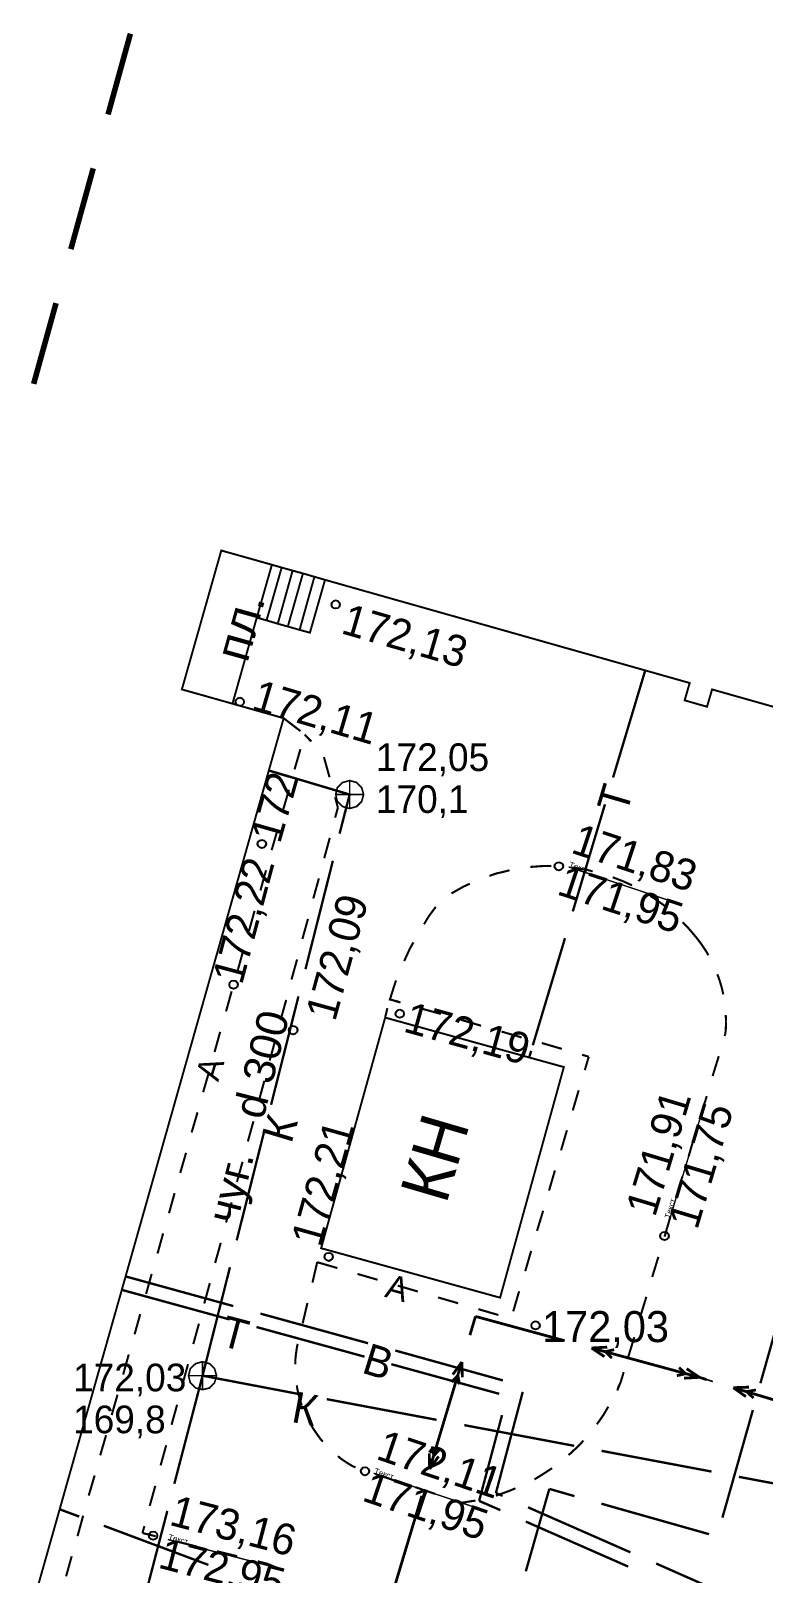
# Model space of a CAD drawing. Extents: x -2634 to -2115, y -2142 to -1393.
# Drawn here: x -2445 to -2418.8, y -1820 to -1764.8 of the extents above; entities that cross this region are included whole.
import ezdxf

# ---------------------------------------------------------------- set-up
doc = ezdxf.new("R2010")
doc.units = 0
doc.header["$MEASUREMENT"] = 0
for name, color, linetype in [('500_Дополн-Бордюры__п', 7, 'Continuous'), ('500_Дополн-Ступени__л', 7, 'Continuous'), ('500_Линии_-Электрокаб', 7, 'Continuous'), ('500_Рельеф-Высотные_о', 7, 'Continuous'), ('500_Строен-Дополнения', 7, 'Continuous'), ('500_Строен-Здания', 7, 'Continuous'), ('500_Строен-Отмостка_з', 7, 'Continuous'), ('500_Трубоп-Водопровод', 7, 'Continuous'), ('500_Трубоп-Газопровод', 7, 'Continuous'), ('500_Трубоп-Канализаци', 7, 'Continuous'), ('500_Трубоп-Смотровые_', 7, 'Continuous'), ('500_Трубоп-Теплосети', 7, 'Continuous'), ('Красные_ли-Линии_регу', 7, 'Continuous')]:
    doc.layers.add(name, color=color, linetype=linetype)
doc.styles.add('TARIAL', font='Arial')

msp = doc.modelspace()

# ---------------------------------------------------------------- linework, layer by layer
at = {"layer": '500_Дополн-Бордюры__п', "color": 1, "const_width": 0.075}
for points in [[(-2435.98, -1789.39), (-2435.38, -1789.85)], [(-2435.01, -1790.21), (-2435.23, -1789.97)], [(-2435.23, -1789.97), (-2434.99, -1790.22)], [(-2435.38, -1790.5), (-2435.59, -1791.22)], [(-2434.34, -1791.5), (-2434.54, -1790.78)], [(-2435.79, -1791.95), (-2436, -1792.67)], [(-2434.04, -1792.59), (-2434.14, -1792.22)], [(-2434.14, -1792.95), (-2434.04, -1792.59)], [(-2436.2, -1793.39), (-2436.41, -1794.11)], [(-2434.53, -1794.4), (-2434.33, -1793.67)], [(-2436.61, -1794.83), (-2436.81, -1795.55)], [(-2427.98, -1794.85), (-2428.39, -1794.95)], [(-2427.9, -1794.83), (-2427.98, -1794.85)], [(-2427.15, -1794.71), (-2427.16, -1794.71)], [(-2426.73, -1794.68), (-2427.15, -1794.71)], [(-2426.41, -1794.68), (-2426.73, -1794.68)], [(-2425.47, -1794.76), (-2425.66, -1794.73)], [(-2425.06, -1794.83), (-2425.47, -1794.76)], [(-2424.93, -1794.87), (-2425.06, -1794.83)], [(-2434.92, -1795.84), (-2434.72, -1795.12)], [(-2429.56, -1795.42), (-2429.93, -1795.63)], [(-2429.32, -1795.31), (-2429.56, -1795.42)], [(-2428.39, -1794.95), (-2428.62, -1795.03)], [(-2423.85, -1795.22), (-2424.21, -1795.08)], [(-2423.52, -1795.37), (-2423.85, -1795.22)], [(-2429.93, -1795.63), (-2429.98, -1795.66)], [(-2422.75, -1795.82), (-2422.87, -1795.75)], [(-2422.4, -1796.07), (-2422.75, -1795.82)], [(-2437.02, -1796.28), (-2437.22, -1797)], [(-2430.78, -1796.46), (-2430.96, -1796.76)], [(-2430.54, -1796.14), (-2430.78, -1796.46)], [(-2422.26, -1796.19), (-2422.4, -1796.07)], [(-2435.31, -1797.29), (-2435.11, -1796.57)], [(-2421.48, -1796.93), (-2421.71, -1796.69)], [(-2421.21, -1797.25), (-2421.48, -1796.93)], [(-2431.46, -1797.62), (-2431.67, -1798.08)], [(-2431.34, -1797.41), (-2431.46, -1797.62)], [(-2421.21, -1797.25), (-2421.03, -1797.49)], [(-2421.03, -1797.49), (-2420.87, -1797.73)], [(-2437.43, -1797.72), (-2437.63, -1798.44)], [(-2435.7, -1798.74), (-2435.5, -1798.02)], [(-2420.87, -1797.73), (-2420.79, -1797.87)], [(-2420.47, -1798.55), (-2420.38, -1798.8)], [(-2437.84, -1799.16), (-2438.04, -1799.88)], [(-2431.99, -1798.85), (-2432.18, -1799.45)], [(-2431.96, -1798.77), (-2431.99, -1798.85)], [(-2420.38, -1798.8), (-2420.3, -1799.08)], [(-2420.3, -1799.08), (-2420.26, -1799.27)], [(-2436.09, -1800.19), (-2435.89, -1799.47)], [(-2432.35, -1800.1), (-2432.27, -1799.76)], [(-2432.18, -1799.45), (-2432.19, -1799.49)], [(-2431.8, -1799.56), (-2432.18, -1799.45)], [(-2432.18, -1799.45), (-2431.85, -1799.54)], [(-2430.36, -1799.97), (-2431.08, -1799.77)], [(-2428.92, -1800.39), (-2429.64, -1800.18)], [(-2420.17, -1800.01), (-2420.16, -1800.24)], [(-2420.16, -1800.24), (-2420.17, -1800.54)], [(-2438.25, -1800.61), (-2438.45, -1801.33)], [(-2436.48, -1801.64), (-2436.28, -1800.91)], [(-2427.47, -1800.81), (-2428.19, -1800.6)], [(-2420.19, -1800.7), (-2420.21, -1800.76)], [(-2420.17, -1800.54), (-2420.19, -1800.7)], [(-2426.03, -1801.22), (-2426.75, -1801.01)], [(-2425.07, -1801.5), (-2425.31, -1801.43)], [(-2425.21, -1801.98), (-2425.07, -1801.5)], [(-2420.42, -1801.48), (-2420.64, -1802.19)], [(-2438.65, -1802.05), (-2438.86, -1802.77)], [(-2436.87, -1803.09), (-2436.67, -1802.36)], [(-2425.64, -1803.42), (-2425.43, -1802.7)], [(-2420.85, -1802.91), (-2421.07, -1803.63)], [(-2439.06, -1803.49), (-2439.27, -1804.21)], [(-2437.26, -1804.53), (-2437.06, -1803.81)], [(-2426.06, -1804.85), (-2425.85, -1804.13)], [(-2421.29, -1804.35), (-2421.5, -1805.07)], [(-2439.47, -1804.94), (-2439.68, -1805.66)], [(-2437.65, -1805.98), (-2437.45, -1805.26)], [(-2426.49, -1806.29), (-2426.28, -1805.57)], [(-2421.72, -1805.78), (-2421.93, -1806.5)], [(-2439.88, -1806.38), (-2440.08, -1807.1)], [(-2438.04, -1807.43), (-2437.84, -1806.71)], [(-2426.92, -1807.73), (-2426.7, -1807.01)], [(-2422.15, -1807.22), (-2422.36, -1807.94)], [(-2440.29, -1807.82), (-2440.49, -1808.54)], [(-2438.43, -1808.88), (-2438.23, -1808.16)], [(-2427.34, -1809.17), (-2427.13, -1808.45)], [(-2422.58, -1808.66), (-2422.8, -1809.38)], [(-2434.78, -1808.85), (-2434.95, -1809.58)], [(-2434.78, -1808.85), (-2434.06, -1809.06)], [(-2440.7, -1809.27), (-2440.9, -1809.99)], [(-2438.82, -1810.33), (-2438.62, -1809.6)], [(-2433.34, -1809.27), (-2432.62, -1809.48)], [(-2431.9, -1809.69), (-2431.18, -1809.9)], [(-2435.13, -1810.31), (-2435.3, -1811.04)], [(-2430.46, -1810.11), (-2429.74, -1810.32)], [(-2427.77, -1810.61), (-2427.56, -1809.89)], [(-2423.01, -1810.09), (-2423.23, -1810.81)], [(-2441.11, -1810.71), (-2441.31, -1811.43)], [(-2429.02, -1810.53), (-2428.3, -1810.74)], [(-2439.21, -1811.78), (-2439.01, -1811.05)], [(-2435.49, -1811.8), (-2435.53, -1812.06)], [(-2435.48, -1811.77), (-2435.49, -1811.8)], [(-2423.44, -1811.53), (-2423.66, -1812.25)], [(-2441.52, -1812.15), (-2441.72, -1812.87)], [(-2439.6, -1813.23), (-2439.4, -1812.5)], [(-2435.53, -1812.06), (-2435.56, -1812.31)], [(-2435.56, -1812.31), (-2435.56, -1812.51)], [(-2423.92, -1813.12), (-2423.82, -1812.78)], [(-2423.88, -1812.97), (-2423.92, -1813.12)], [(-2441.92, -1813.59), (-2442.13, -1814.32)], [(-2435.51, -1813.26), (-2435.5, -1813.33)], [(-2435.5, -1813.33), (-2435.45, -1813.58)], [(-2435.45, -1813.58), (-2435.38, -1813.83)], [(-2423.92, -1813.12), (-2424.05, -1813.44)], [(-2424.03, -1813.36), (-2423.94, -1813.17)], [(-2423.94, -1813.17), (-2423.92, -1813.12)], [(-2439.99, -1814.67), (-2439.79, -1813.95)], [(-2435.38, -1813.83), (-2435.33, -1813.98)], [(-2424.56, -1814.34), (-2424.37, -1814.02)], [(-2435.01, -1814.66), (-2434.95, -1814.76)], [(-2424.78, -1814.65), (-2424.56, -1814.34)], [(-2442.33, -1815.04), (-2442.54, -1815.76)], [(-2434.95, -1814.76), (-2434.81, -1814.97)], [(-2434.81, -1814.97), (-2434.66, -1815.18)], [(-2434.66, -1815.18), (-2434.58, -1815.27)], [(-2425.38, -1815.37), (-2425.26, -1815.23)], [(-2440.38, -1816.12), (-2440.18, -1815.4)], [(-2434.04, -1815.79), (-2433.92, -1815.89)], [(-2425.79, -1815.75), (-2425.7, -1815.67)], [(-2425.7, -1815.67), (-2425.38, -1815.37)], [(-2433.92, -1815.89), (-2433.71, -1816.03)], [(-2433.71, -1816.03), (-2433.51, -1816.15)], [(-2433.51, -1816.15), (-2433.41, -1816.19)], [(-2426.75, -1816.46), (-2426.38, -1816.22)], [(-2426.38, -1816.22), (-2426.38, -1816.22)], [(-2442.74, -1816.48), (-2442.95, -1817.2)], [(-2440.77, -1817.57), (-2440.57, -1816.85)], [(-2432.7, -1816.43), (-2431.99, -1816.67)], [(-2431.27, -1816.9), (-2430.56, -1817.14)], [(-2427.93, -1817.04), (-2427.69, -1816.94)], [(-2427.01, -1816.62), (-2426.75, -1816.46)], [(-2429.85, -1817.38), (-2429.64, -1817.46)], [(-2429.64, -1817.46), (-2429.2, -1817.39)], [(-2429.2, -1817.39), (-2429.12, -1817.38)], [(-2428.39, -1817.2), (-2428.35, -1817.19)], [(-2428.35, -1817.19), (-2427.93, -1817.04)], [(-2443.15, -1817.92), (-2443.35, -1818.65)], [(-2441.03, -1818.54), (-2440.96, -1818.29)], [(-2440.65, -1818.63), (-2441.03, -1818.54)], [(-2440.55, -1818.66), (-2440.65, -1818.63)], [(-2439.1, -1819.02), (-2439.82, -1818.84)], [(-2443.56, -1819.37), (-2443.76, -1820.09)], [(-2437.64, -1819.37), (-2438.37, -1819.19)], [(-2436.56, -1819.64), (-2436.91, -1819.55)], [(-2436.2, -1819.79), (-2436.56, -1819.64)]]:
    msp.add_lwpolyline(points, dxfattribs=at)
at = {"layer": '500_Дополн-Ступени__л', "color": 0, "const_width": 0.07}
for points in [[(-2436.05, -1784), (-2436.4, -1783.9), (-2436.94, -1785.79), (-2436.59, -1785.89)], [(-2435.66, -1784.11), (-2436.05, -1784), (-2436.59, -1785.89), (-2436.19, -1786.01)], [(-2435.29, -1784.21), (-2435.66, -1784.11), (-2436.19, -1786.01), (-2435.83, -1786.11)], [(-2434.88, -1784.33), (-2435.29, -1784.21), (-2435.83, -1786.11), (-2435.41, -1786.23)], [(-2434.5, -1784.44), (-2434.88, -1784.33), (-2435.41, -1786.23), (-2435.04, -1786.33)]]:
    msp.add_lwpolyline(points, close=True, dxfattribs=at)
at = {"layer": '500_Линии_-Электрокаб', "color": 12, "const_width": 0.1}
for points in [[(-2429.12, -1810.79), (-2429.32, -1811.46)], [(-2425.93, -1811.66), (-2429.12, -1810.79)], [(-2424.41, -1811.89), (-2424.97, -1811.92)], [(-2421.11, -1812.97), (-2424.97, -1811.92)], [(-2424.51, -1812.23), (-2424.97, -1811.92)], [(-2424.16, -1811.98), (-2424.48, -1812.05)], [(-2429.61, -1812.42), (-2430.76, -1816.25)], [(-2429.61, -1812.42), (-2429.93, -1812.87)], [(-2429.61, -1812.42), (-2429.59, -1812.97)], [(-2424.24, -1812.28), (-2424.48, -1812.05)], [(-2429.75, -1812.9), (-2429.98, -1813.14)], [(-2429.75, -1812.91), (-2429.69, -1813.22)], [(-2421.6, -1812.84), (-2421.92, -1812.91)], [(-2421.6, -1812.84), (-2421.84, -1812.62)], [(-2421.11, -1812.97), (-2421.66, -1813)], [(-2421.11, -1812.97), (-2421.57, -1812.66)], [(-2420.86, -1813.05), (-2421.11, -1812.97)], [(-2419.34, -1813.32), (-2419.9, -1813.34)], [(-2416.07, -1814.49), (-2419.9, -1813.34)], [(-2419.45, -1813.66), (-2419.9, -1813.34)], [(-2419.09, -1813.42), (-2419.42, -1813.48)], [(-2419.18, -1813.71), (-2419.42, -1813.48)], [(-2430.77, -1815.69), (-2430.76, -1816.25)], [(-2430.44, -1815.8), (-2430.76, -1816.25)], [(-2430.67, -1815.44), (-2430.61, -1815.77)], [(-2430.38, -1815.53), (-2430.61, -1815.77)], [(-2431.04, -1817.21), (-2432.19, -1821.04)]]:
    msp.add_lwpolyline(points, dxfattribs=at)
at = {"layer": '500_Линии_-Электрокаб', "color": 1, "const_width": 0.06}
msp.add_lwpolyline([(-2421.11, -1812.97), (-2420.63, -1813.12)], dxfattribs=at)
at = {"layer": '500_Рельеф-Высотные_о', "color": 0}
for points in [[(-2434.12, -1785.17), (-2434.04, -1785.19), (-2433.99, -1785.25), (-2433.97, -1785.32), (-2433.99, -1785.4), (-2434.04, -1785.45), (-2434.12, -1785.47), (-2434.19, -1785.45), (-2434.25, -1785.4), (-2434.27, -1785.32), (-2434.25, -1785.25), (-2434.19, -1785.19)], [(-2437.55, -1788.65), (-2437.47, -1788.67), (-2437.42, -1788.73), (-2437.4, -1788.8), (-2437.42, -1788.88), (-2437.47, -1788.93), (-2437.55, -1788.95), (-2437.62, -1788.93), (-2437.68, -1788.88), (-2437.7, -1788.8), (-2437.68, -1788.73), (-2437.62, -1788.67)], [(-2436.76, -1793.74), (-2436.68, -1793.76), (-2436.63, -1793.81), (-2436.61, -1793.89), (-2436.63, -1793.96), (-2436.68, -1794.02), (-2436.76, -1794.04), (-2436.83, -1794.02), (-2436.89, -1793.96), (-2436.91, -1793.89), (-2436.89, -1793.81), (-2436.83, -1793.76)], [(-2426.14, -1794.54), (-2426.07, -1794.56), (-2426.01, -1794.61), (-2425.99, -1794.69), (-2426.01, -1794.76), (-2426.07, -1794.82), (-2426.14, -1794.84), (-2426.22, -1794.82), (-2426.27, -1794.76), (-2426.29, -1794.69), (-2426.27, -1794.61), (-2426.22, -1794.56)], [(-2437.77, -1798.77), (-2437.69, -1798.79), (-2437.64, -1798.85), (-2437.62, -1798.92), (-2437.64, -1799), (-2437.69, -1799.05), (-2437.77, -1799.07), (-2437.84, -1799.05), (-2437.9, -1799), (-2437.92, -1798.92), (-2437.9, -1798.85), (-2437.84, -1798.79)], [(-2431.83, -1799.81), (-2431.76, -1799.83), (-2431.7, -1799.89), (-2431.68, -1799.96), (-2431.7, -1800.04), (-2431.76, -1800.09), (-2431.83, -1800.11), (-2431.91, -1800.09), (-2431.96, -1800.04), (-2431.98, -1799.96), (-2431.96, -1799.89), (-2431.91, -1799.83)], [(-2435.64, -1800.4), (-2435.57, -1800.42), (-2435.51, -1800.47), (-2435.49, -1800.55), (-2435.51, -1800.62), (-2435.57, -1800.68), (-2435.64, -1800.7), (-2435.72, -1800.68), (-2435.77, -1800.62), (-2435.79, -1800.55), (-2435.77, -1800.47), (-2435.72, -1800.42)], [(-2422.36, -1807.76), (-2422.28, -1807.78), (-2422.23, -1807.84), (-2422.21, -1807.91), (-2422.23, -1807.99), (-2422.28, -1808.04), (-2422.36, -1808.06), (-2422.43, -1808.04), (-2422.49, -1807.99), (-2422.51, -1807.91), (-2422.49, -1807.84), (-2422.43, -1807.78)], [(-2434.37, -1808.51), (-2434.3, -1808.53), (-2434.24, -1808.58), (-2434.22, -1808.66), (-2434.24, -1808.73), (-2434.3, -1808.78), (-2434.37, -1808.81), (-2434.45, -1808.78), (-2434.5, -1808.73), (-2434.52, -1808.66), (-2434.5, -1808.58), (-2434.45, -1808.53)], [(-2426.97, -1810.96), (-2426.89, -1810.98), (-2426.84, -1811.04), (-2426.82, -1811.11), (-2426.84, -1811.19), (-2426.89, -1811.24), (-2426.97, -1811.26), (-2427.04, -1811.24), (-2427.1, -1811.19), (-2427.12, -1811.11), (-2427.1, -1811.04), (-2427.04, -1810.98)], [(-2433.07, -1816.18), (-2433, -1816.2), (-2432.94, -1816.25), (-2432.92, -1816.33), (-2432.94, -1816.4), (-2433, -1816.46), (-2433.07, -1816.48), (-2433.15, -1816.46), (-2433.2, -1816.4), (-2433.22, -1816.33), (-2433.2, -1816.25), (-2433.15, -1816.2)], [(-2440.65, -1818.48), (-2440.58, -1818.5), (-2440.52, -1818.56), (-2440.5, -1818.63), (-2440.52, -1818.71), (-2440.58, -1818.76), (-2440.65, -1818.78), (-2440.73, -1818.76), (-2440.78, -1818.71), (-2440.8, -1818.63), (-2440.78, -1818.56), (-2440.73, -1818.5)]]:
    msp.add_lwpolyline(points, close=True, dxfattribs=at)
at = {"layer": '500_Рельеф-Высотные_о', "color": 0, "const_width": 0.05}
for points in [[(-2425.79, -1794.71), (-2421.81, -1796.04)], [(-2422.17, -1807.3), (-2420.96, -1803.28)], [(-2432.76, -1816.4), (-2428.78, -1817.74)], [(-2440.12, -1818.77), (-2436.05, -1819.83)]]:
    msp.add_lwpolyline(points, dxfattribs=at)
at = {"layer": '500_Строен-Дополнения', "color": 0, "const_width": 0.07}
msp.add_lwpolyline([(-2436.4, -1783.9), (-2438.21, -1783.39), (-2439.62, -1788.36), (-2437.81, -1788.87), (-2436.94, -1785.79)], close=True, dxfattribs=at)
at = {"layer": '500_Строен-Здания', "color": 0, "const_width": 0.07}
msp.add_lwpolyline([(-2444.81, -1820.59), (-2436.51, -1791.26), (-2435.98, -1789.39), (-2437.81, -1788.87), (-2439.62, -1788.36), (-2438.21, -1783.39), (-2436.4, -1783.9), (-2436.05, -1784), (-2435.66, -1784.11), (-2435.29, -1784.21), (-2434.88, -1784.33), (-2434.5, -1784.44), (-2421.46, -1788.13), (-2421.64, -1788.75), (-2420.84, -1788.98), (-2420.66, -1788.36), (-2417.55, -1789.24)], dxfattribs=at)
msp.add_lwpolyline([(-2434.64, -1808.35), (-2432.35, -1800.1), (-2425.96, -1801.87), (-2428.24, -1810.12)], close=True, dxfattribs=at)
at = {"layer": '500_Трубоп-Водопровод', "color": 94, "const_width": 0.085}
for points in [[(-2441.63, -1809.36), (-2437.78, -1810.42)], [(-2436.81, -1810.69), (-2432.96, -1811.75)], [(-2431.99, -1812.01), (-2428.14, -1813.08)], [(-2427.43, -1813.49), (-2428.39, -1817.11)], [(-2428.39, -1817.11), (-2428.15, -1817.21)], [(-2427.24, -1817.62), (-2423.58, -1819.23)], [(-2422.66, -1819.63), (-2419, -1821.25)]]:
    msp.add_lwpolyline(points, dxfattribs=at)
at = {"layer": '500_Трубоп-Газопровод', "color": 5, "const_width": 0.085}
for points in [[(-2443.35, -1817.93), (-2443.99, -1817.69)], [(-2443.99, -1817.69), (-2443.29, -1817.95)], [(-2438.67, -1819.68), (-2442.41, -1818.28)]]:
    msp.add_lwpolyline(points, dxfattribs=at)
at = {"layer": '500_Трубоп-Канализаци', "color": 34, "const_width": 0.085}
for points in [[(-2433.62, -1792.12), (-2436.51, -1791.26)], [(-2436.51, -1791.26), (-2435.79, -1791.48)], [(-2433.98, -1793.52), (-2433.62, -1792.12)], [(-2433.62, -1792.12), (-2433.81, -1792.85)], [(-2435.2, -1798.37), (-2434.22, -1794.49)], [(-2436.43, -1803.22), (-2435.45, -1799.34)], [(-2437.66, -1808.07), (-2436.68, -1804.19)], [(-2438.88, -1812.91), (-2437.9, -1809.03)], [(-2438.88, -1812.91), (-2439.89, -1816.78)], [(-2435.42, -1813.57), (-2438.88, -1812.91)], [(-2438.88, -1812.91), (-2438.15, -1813.05)], [(-2430.51, -1814.49), (-2434.44, -1813.75)], [(-2425.59, -1815.42), (-2429.52, -1814.68)], [(-2420.68, -1816.34), (-2424.61, -1815.6)], [(-2415.77, -1817.27), (-2419.7, -1816.53)], [(-2440.14, -1817.75), (-2441.1, -1821.43)]]:
    msp.add_lwpolyline(points, dxfattribs=at)
at = {"layer": '500_Трубоп-Смотровые_', "color": 0, "const_width": 0.06}
for points in [[(-2433.62, -1791.62), (-2433.37, -1791.69), (-2433.19, -1791.87), (-2433.12, -1792.12), (-2433.19, -1792.37), (-2433.37, -1792.55), (-2433.62, -1792.62), (-2433.87, -1792.55), (-2434.06, -1792.37), (-2434.12, -1792.12), (-2434.06, -1791.87), (-2433.87, -1791.69)], [(-2438.88, -1812.41), (-2438.63, -1812.48), (-2438.45, -1812.66), (-2438.38, -1812.91), (-2438.45, -1813.16), (-2438.63, -1813.35), (-2438.88, -1813.41), (-2439.13, -1813.35), (-2439.32, -1813.16), (-2439.38, -1812.91), (-2439.32, -1812.66), (-2439.13, -1812.48)]]:
    msp.add_lwpolyline(points, close=True, dxfattribs=at)
at = {"layer": '500_Трубоп-Смотровые_', "color": 0, "const_width": 0.055}
for points in [[(-2433.62, -1792.62), (-2433.62, -1791.62)], [(-2434.12, -1792.12), (-2433.12, -1792.12)], [(-2438.88, -1813.41), (-2438.88, -1812.41)], [(-2439.38, -1812.91), (-2438.38, -1812.91)]]:
    msp.add_lwpolyline(points, dxfattribs=at)
at = {"layer": '500_Трубоп-Теплосети', "color": 174, "const_width": 0.085}
for points in [[(-2423.05, -1787.68), (-2424.2, -1791.51)], [(-2424.49, -1792.47), (-2425.64, -1796.3)], [(-2425.92, -1797.26), (-2427.07, -1801.09)], [(-2427.2, -1801.53), (-2427.13, -1801.29)], [(-2418.93, -1813.18), (-2417.84, -1809.33)], [(-2441.77, -1809.84), (-2437.91, -1810.9)], [(-2436.95, -1811.17), (-2433.09, -1812.23)], [(-2432.13, -1812.5), (-2428.27, -1813.56)], [(-2420.29, -1817.99), (-2419.2, -1814.14)], [(-2428.17, -1814.32), (-2428.99, -1817.39)], [(-2428.99, -1817.39), (-2428.23, -1817.72)], [(-2427.32, -1819.91), (-2426.48, -1816.96)], [(-2426.48, -1816.96), (-2425.58, -1817.22)], [(-2424.62, -1817.49), (-2420.77, -1818.58)], [(-2427.32, -1818.13), (-2423.66, -1819.74)]]:
    msp.add_lwpolyline(points, dxfattribs=at)
at = {"layer": 'Красные_ли-Линии_регу', "color": 0, "const_width": 0.2}
for points in [[(-2442.26, -1767.79), (-2441.46, -1764.9)], [(-2443.59, -1772.61), (-2442.79, -1769.72)], [(-2444.92, -1777.43), (-2444.12, -1774.54)]]:
    msp.add_lwpolyline(points, dxfattribs=at)

# ---------------------------------------------------------------- texts
at = {"layer": '500_Рельеф-Высотные_о', "color": 214}
for s, rotation, p in [('172,13', 343.81, (-2433.97, -1786.34)), ('172,11', 343.52, (-2437.17, -1789.06)), ('172', 74.23, (-2436.11, -1793.91)), ('171,83', 341.67, (-2425.75, -1794.19)), ('172,22', 75.02, (-2437.47, -1798.96)), ('171,95', 341.67, (-2426.25, -1795.68)), ('172,09', 74.68, (-2434.14, -1800.27)), ('172,19', 344.5, (-2431.74, -1800.59)), ('171,91', 73.27, (-2422.7, -1807.27)), ('171,75', 73.27, (-2421.19, -1807.72)), ('172,21', 74.37, (-2434.66, -1808.35)), ('172,11', 341.41, (-2432.72, -1815.88)), ('171,95', 341.41, (-2433.22, -1817.37)), ('173,16', 345.4, (-2440.11, -1818.24)), ('172,95', 345.4, (-2440.51, -1819.77))]:
    msp.add_text(s, height=1.11, rotation=rotation, dxfattribs=at).set_placement(p)
at = {"layer": '500_Рельеф-Высотные_о', "color": 0, "style": 'TARIAL'}
for rotation, p in [(341.67, (-2425.79, -1794.71)), (73.27, (-2422.17, -1807.3)), (341.41, (-2432.76, -1816.4)), (345.4, (-2440.12, -1818.77))]:
    msp.add_text('Текст', height=0.2, rotation=rotation, dxfattribs=at).set_placement(p)
at = {"layer": '500_Рельеф-Высотные_о', "color": 0}
msp.add_text('172,03', height=1.11, dxfattribs=at).set_placement((-2426.74, -1811.71))
at = {"layer": '500_Строен-Дополнения', "color": 5, "style": 'TARIAL'}
msp.add_text('пл. ', height=1.23, rotation=74.39, dxfattribs=at).set_placement((-2437.28, -1787.44))
at = {"layer": '500_Строен-Здания', "color": 5}
msp.add_text('КН', height=1.73, rotation=73.67, dxfattribs=at).set_placement((-2430.17, -1806.81))
at = {"layer": '500_Строен-Отмостка_з', "color": 0}
for rotation, p in [(72.82, (-2438.32, -1802.42)), (344.22, (-2432.4, -1810.08))]:
    msp.add_text('А', height=0.86, rotation=rotation, dxfattribs=at).set_placement(p)
at = {"layer": '500_Трубоп-Водопровод', "color": 94}
msp.add_text('В', height=1.11, rotation=342.73, dxfattribs=at).set_placement((-2433.23, -1812.79))
at = {"layer": '500_Трубоп-Канализаци', "color": 14, "style": 'TARIAL'}
msp.add_text('чуг.   d 300 ', height=1.11, rotation=75.86, dxfattribs=at).set_placement((-2437.66, -1807.54))
at = {"layer": '500_Трубоп-Канализаци', "color": 14}
for rotation, p in [(73.3, (-2435.71, -1804.64)), (349.44, (-2435.74, -1814.56))]:
    msp.add_text('К', height=1.11, rotation=rotation, dxfattribs=at).set_placement(p)
at = {"layer": '500_Трубоп-Смотровые_', "color": 5}
for s, p in [('172,05', (-2432.68, -1791.28)), ('170,1', (-2432.68, -1792.78)), ('172,03', (-2443.51, -1813.47)), ('169,8', (-2443.51, -1814.97))]:
    msp.add_text(s, height=0.99, dxfattribs=at).set_placement(p)
at = {"layer": '500_Трубоп-Теплосети', "color": 174}
for rotation, p in [(73.64, (-2423.72, -1792.85)), (345.2, (-2438.3, -1811.82))]:
    msp.add_text('Т', height=1.11, rotation=rotation, dxfattribs=at).set_placement(p)

doc.saveas('drawing.dxf')
